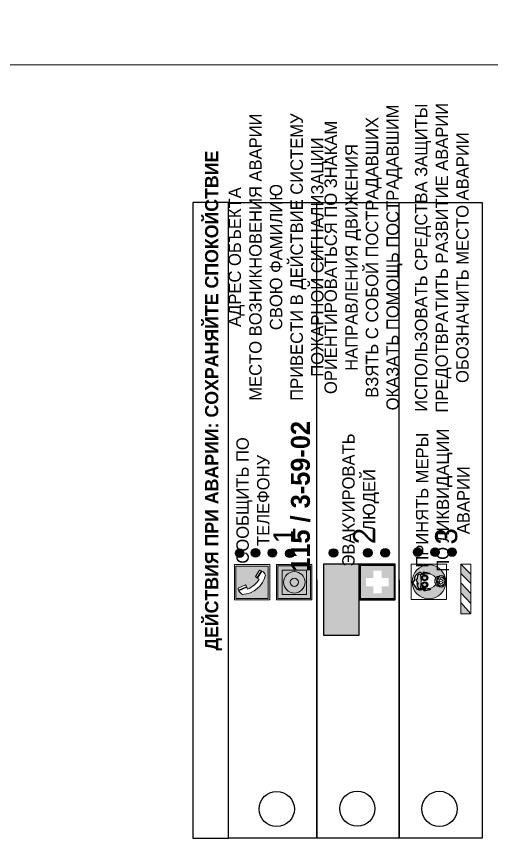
# Model space of a CAD drawing. Header units: millimetres. Extents: x 13114 to 67229, y 22859 to 38520.
# Drawn here: x 22357 to 22464.4, y 34982.5 to 35170.5 of the extents above; entities that cross this region are included whole.
import ezdxf

# ---------------------------------------------------------------- set-up
doc = ezdxf.new("R2010")
doc.units = ezdxf.units.MM
doc.styles.add('обычный', font='arial.ttf')

# ---------------------------------------------------------------- blocks, each defined once
blk = doc.blocks.new('A$C38D26F80')
h = blk.add_hatch(color=5)
h.dxf.hatch_style = 1
h.paths.add_polyline_path([(-8.77, -4.48, 1), (-0.19, -4.48, 1)])
h.paths.add_polyline_path([(-6.75, -3.58), (-6.75, -3.31), (-6.62, -3.22), (-6.5, -3.22), (-6.42, -3.3), (-6.39, -3.28), (-6.59, -2.23), (-6.59, -2.01), (-6.38, -1.58), (-4.76, -0.4), (-4.13, -0.79, -0.362848), (-2.1, -2.1, -0.201049), (-2.17, -2.48, 0.085434), (-2.26, -3.13), (-1.9, -3.16), (-2.25, -4.7), (-2.4, -4.59), (-2.43, -4.34), (-2.36, -4.34), (-2.14, -3.34), (-2.47, -3.42), (-2.58, -1.95), (-2.77, -1.58), (-3.58, -1.52), (-3.92, -1.26), (-5.05, -1.73), (-4.87, -1.39), (-5.41, -1.6), (-5.41, -1.46), (-6.13, -1.87), (-6.18, -3.5), (-6.56, -3.47), (-6.37, -4.59), (-6.16, -4.43), (-6.16, -4.66), (-6.36, -4.79), (-6.37, -4.8), (-6.51, -4.76)], flags=16)
h.paths.add_polyline_path([(-6.51, -4.76), (-6.36, -4.79), (-6.37, -4.8)], flags=0)
h.paths.add_polyline_path([(-5.92, -2.34, 0.089508), (-2.67, -2.35), (-2.48, -3.88, -0.268602), (-3.4, -6.18, 0.262449), (-5.2, -6.18, -0.268602), (-6.11, -3.88)], flags=16)
edge = h.paths.add_edge_path(flags=16)
edge.add_ellipse((-5.19, -3.41), major_axis=(0, 0.842), ratio=0.848992, start_angle=0, end_angle=360)
edge = h.paths.add_edge_path(flags=0)
edge.add_ellipse((-5.19, -3.39), major_axis=(0, 0.665), ratio=0.853798, start_angle=0, end_angle=360)
edge = h.paths.add_edge_path(flags=0)
edge.add_ellipse((-5.19, -3.4), major_axis=(0, 0.528), ratio=0.864094, start_angle=0, end_angle=360)
edge = h.paths.add_edge_path(flags=16)
edge.add_ellipse((-3.47, -3.4), major_axis=(0, 0.842), ratio=0.848992, start_angle=0, end_angle=360)
h.paths.add_polyline_path([(-3.13, -6.45), (-3.13, -6.84, 0.383174), (-5.57, -6.85), (-5.57, -6.49, -0.369952)], flags=16)
edge = h.paths.add_edge_path(flags=0)
edge.add_ellipse((-3.47, -3.39), major_axis=(0, 0.665), ratio=0.853798, start_angle=0, end_angle=360)
edge = h.paths.add_edge_path(flags=0)
edge.add_ellipse((-3.47, -3.4), major_axis=(0, 0.528), ratio=0.864094, start_angle=0, end_angle=360)
edge = h.paths.add_edge_path(flags=16)
edge.add_ellipse((-4.34, -7.57), major_axis=(-1.48, 0), ratio=0.744955, start_angle=0, end_angle=360)
h.paths.add_polyline_path([(-5.01, -6.85, -1), (-5.15, -6.85, -1)], flags=0)
h.paths.add_polyline_path([(-5.33, -7.14, -1), (-5.47, -7.14, -1)], flags=0)
h.paths.add_polyline_path([(-4.61, -6.71, -1), (-4.74, -6.71, -1)], flags=16)
h.paths.add_polyline_path([(-5.43, -7.51, -1), (-5.57, -7.51, -1)], flags=0)
h.paths.add_polyline_path([(-4.26, -6.67, -1), (-4.4, -6.67, -1)], flags=16)
h.paths.add_polyline_path([(-4.74, -7.14, -1), (-4.88, -7.14, -1)], flags=0)
h.paths.add_polyline_path([(-4.93, -7.43, -1), (-5.07, -7.43, -1)], flags=0)
h.paths.add_polyline_path([(-4.41, -7.07, -1), (-4.54, -7.07, -1)], flags=0)
h.paths.add_polyline_path([(-5.33, -7.87, -1), (-5.46, -7.87, -1)], flags=0)
h.paths.add_polyline_path([(-3.8, -6.71, -1), (-3.94, -6.71, -1)], flags=16)
h.paths.add_polyline_path([(-4.85, -7.78, -1), (-4.98, -7.78, -1)], flags=0)
h.paths.add_polyline_path([(-3.96, -7.14, -1), (-4.1, -7.14, -1)], flags=0)
h.paths.add_polyline_path([(-4.33, -7.53, -1), (-4.47, -7.53, -1)], flags=0)
h.paths.add_polyline_path([(-5.09, -8.12, -1), (-5.23, -8.12, -1)], flags=0)
h.paths.add_polyline_path([(-3.5, -6.94, -1), (-3.64, -6.94, -1)], flags=0)
h.paths.add_polyline_path([(-4.54, -7.97, -1), (-4.68, -7.97, -1)], flags=0)
h.paths.add_polyline_path([(-3.66, -7.39, -1), (-3.8, -7.39, -1)], flags=0)
h.paths.add_polyline_path([(-4.73, -8.35, -1), (-4.86, -8.35, -1)], flags=0)
h.paths.add_polyline_path([(-4.09, -7.96, -1), (-4.23, -7.96, -1)], flags=0)
h.paths.add_polyline_path([(-3.77, -7.74, -1), (-3.91, -7.74, -1)], flags=0)
h.paths.add_polyline_path([(-3.22, -7.27, -1), (-3.35, -7.27, -1)], flags=0)
h.paths.add_polyline_path([(-4.34, -8.4, -1), (-4.47, -8.4, -1)], flags=0)
h.paths.add_polyline_path([(-3.16, -7.61, -1), (-3.3, -7.61, -1)], flags=0)
h.paths.add_polyline_path([(-3.9, -8.35, -1), (-4.04, -8.35, -1)], flags=0)
h.paths.add_polyline_path([(-3.32, -7.91, -1), (-3.46, -7.91, -1)], flags=0)
h.paths.add_polyline_path([(-3.55, -8.23, -1), (-3.69, -8.23, -1)], flags=0)
at = {"color": 5, "lineweight": 5}
for p, q in [((-4.48, 0), (-8.96, 0)), ((-8.96, 0), (-8.96, -4.48)), ((-4.48, 0), (0, 0)), ((0, 0), (0, -4.48)), ((-6.59, -2.01), (-6.38, -1.58)), ((-6.59, -2.23), (-6.59, -2.01)), ((-6.38, -1.58), (-4.76, -0.4)), ((-6.13, -1.87), (-6.18, -3.5)), ((-5.41, -1.46), (-6.13, -1.87)), ((-4.87, -1.39), (-5.41, -1.6)), ((-5.41, -1.6), (-5.41, -1.46)), ((-3.92, -1.26), (-5.05, -1.73)), ((-5.05, -1.73), (-4.87, -1.39)), ((-4.76, -0.4), (-4.13, -0.79)), ((-3.58, -1.52), (-3.92, -1.26)), ((-2.77, -1.58), (-3.58, -1.52)), ((-2.58, -1.95), (-2.77, -1.58)), ((-2.47, -3.42), (-2.58, -1.95)), ((-6.75, -3.31), (-6.62, -3.22)), ((-6.75, -3.58), (-6.75, -3.31)), ((-6.51, -4.76), (-6.75, -3.58)), ((-6.62, -3.22), (-6.5, -3.22)), ((-6.39, -3.28), (-6.59, -2.23)), ((-6.18, -3.5), (-6.56, -3.47)), ((-6.56, -3.47), (-6.37, -4.59)), ((-6.5, -3.22), (-6.42, -3.3)), ((-6.42, -3.3), (-6.39, -3.28)), ((-5.92, -2.34), (-6.11, -3.88)), ((-2.67, -2.34), (-2.48, -3.88)), ((-2.14, -3.34), (-2.47, -3.42)), ((-2.36, -4.34), (-2.14, -3.34)), ((-1.9, -3.16), (-2.26, -3.13)), ((-2.25, -4.7), (-1.9, -3.16)), ((-8.96, -8.96), (-8.96, -4.48)), ((-6.37, -4.8), (-6.51, -4.76)), ((-6.37, -4.59), (-6.16, -4.43)), ((-6.16, -4.66), (-6.37, -4.8)), ((-6.16, -4.43), (-6.16, -4.66)), ((-2.43, -4.34), (-2.4, -4.59)), ((-2.43, -4.34), (-2.36, -4.34)), ((-2.4, -4.59), (-2.25, -4.7)), ((0, -8.96), (0, -4.48)), ((-5.57, -6.49), (-5.57, -6.85)), ((-3.13, -6.45), (-3.13, -6.84)), ((-4.48, -8.96), (-8.96, -8.96)), ((-4.48, -8.96), (0, -8.96))]:
    blk.add_line(p, q, dxfattribs=at)
at = {"color": 5}
for p, q in [((-6.59, -2.01), (-6.38, -1.58)), ((-6.59, -2.23), (-6.59, -2.01)), ((-6.38, -1.58), (-4.76, -0.4)), ((-6.13, -1.87), (-6.18, -3.5)), ((-5.41, -1.46), (-6.13, -1.87)), ((-4.87, -1.39), (-5.41, -1.6)), ((-5.41, -1.6), (-5.41, -1.46)), ((-3.92, -1.26), (-5.05, -1.73)), ((-5.05, -1.73), (-4.87, -1.39)), ((-4.76, -0.4), (-4.13, -0.79)), ((-3.58, -1.52), (-3.92, -1.26)), ((-2.77, -1.58), (-3.58, -1.52)), ((-2.58, -1.95), (-2.77, -1.58)), ((-2.47, -3.42), (-2.58, -1.95)), ((-6.75, -3.31), (-6.62, -3.22)), ((-6.75, -3.58), (-6.75, -3.31)), ((-6.51, -4.76), (-6.75, -3.58)), ((-6.62, -3.22), (-6.5, -3.22)), ((-6.39, -3.28), (-6.59, -2.23)), ((-6.18, -3.5), (-6.56, -3.47)), ((-6.56, -3.47), (-6.37, -4.59)), ((-6.5, -3.22), (-6.42, -3.3)), ((-6.42, -3.3), (-6.39, -3.28)), ((-2.14, -3.34), (-2.47, -3.42)), ((-2.36, -4.34), (-2.14, -3.34)), ((-2.26, -3.13), (-1.9, -3.16)), ((-1.9, -3.16), (-2.25, -4.7)), ((-6.37, -4.8), (-6.51, -4.76)), ((-6.36, -4.79), (-6.51, -4.76)), ((-6.37, -4.59), (-6.16, -4.43)), ((-6.16, -4.66), (-6.37, -4.8)), ((-6.16, -4.66), (-6.36, -4.79)), ((-6.16, -4.43), (-6.16, -4.66)), ((-2.4, -4.59), (-2.43, -4.34)), ((-2.43, -4.34), (-2.36, -4.34)), ((-2.25, -4.7), (-2.4, -4.59))]:
    blk.add_line(p, q, dxfattribs=at)
at = {"color": 5, "lineweight": 5}
for centre, radius in [((-4.48, -4.48), 4.29), ((-5.5, -7.51), 0.0678), ((-5.4, -7.14), 0.0678), ((-5.4, -7.87), 0.0678), ((-5.16, -8.12), 0.0678), ((-5.08, -6.85), 0.0678), ((-5, -7.43), 0.0678), ((-4.91, -7.78), 0.0678), ((-4.81, -7.14), 0.0678), ((-4.79, -8.35), 0.0678), ((-4.67, -6.71), 0.0678), ((-4.61, -7.97), 0.0678), ((-4.47, -7.07), 0.0678), ((-4.4, -7.53), 0.0678), ((-4.4, -8.4), 0.0678), ((-4.33, -6.67), 0.0678), ((-4.16, -7.96), 0.0678), ((-4.03, -7.14), 0.0678), ((-3.97, -8.35), 0.0678), ((-3.87, -6.71), 0.0678), ((-3.84, -7.74), 0.0678), ((-3.73, -7.39), 0.0678), ((-3.62, -8.23), 0.0678), ((-3.57, -6.94), 0.0678), ((-3.39, -7.91), 0.0678), ((-3.28, -7.27), 0.0678), ((-3.23, -7.61), 0.0678)]:
    blk.add_circle(centre, radius, dxfattribs=at)
at = {"color": 5}
for centre, radius, start, end in [((-3.89, -2.66), 1.88, 17.387, 97.1599), ((-2.6, -2.2), 0.511, 326.3906, 11.8614), ((-0.35, -3.07), 1.91, 162.2553, 181.7878)]:
    blk.add_arc(centre, radius, start, end, dxfattribs=at)
at = {"color": 5, "lineweight": 5}
for centre, radius, start, end in [((-2.6, -2.2), 0.513, 326.4781, 11.7739), ((-3.66, -4.24), 2.47, 171.573, 231.7124), ((-4.28, 6.66), 9.15, 259.6987, 280.1569), ((-4.93, -4.24), 2.47, 308.2876, 8.427), ((-0.47, -3.05), 1.79, 161.5846, 182.4584), ((-4.33, -7.88), 1.87, 50.358, 131.5662), ((-4.3, -7.78), 1.83, 60.5889, 119.4111), ((-4.34, -8.2), 1.82, 48.4943, 132.3565)]:
    blk.add_arc(centre, radius, start, end, dxfattribs=at)
for centre, major_axis, ratio in [((-5.19, -3.41), (0, 0.842), 0.848992), ((-5.19, -3.39), (0, 0.665), 0.853798), ((-5.19, -3.4), (0, 0.528), 0.864094), ((-3.47, -3.4), (0, 0.842), 0.848992), ((-3.47, -3.39), (0, 0.665), 0.853798), ((-3.47, -3.4), (0, 0.528), 0.864094), ((-4.34, -7.57), (-1.48, 0), 0.744955)]:
    blk.add_ellipse(centre, major_axis=major_axis, ratio=ratio, dxfattribs=at)
blk = doc.blocks.new('A$C47DD6509')
at = {"lineweight": 5}
for points in [[(-8.69, 0), (-11.19, 0), (-11.19, -2.22)], [(-4.22, 0), (-6.45, 0), (-8.91, -2.22), (-6.61, -2.22)], [(0, 0), (-2.09, 0), (-4.36, -2.22), (-2.29, -2.22)]]:
    blk.add_hatch(color=242, dxfattribs=at).paths.add_polyline_path(points)
at = {"color": 242, "lineweight": 5}
for p, q in [((-11.19, -2.22), (-8.69, 0)), ((-11.19, -2.22), (-11.19, 0)), ((-11.19, 0), (-8.69, 0)), ((-11.19, 0), (0, 0)), ((-8.91, -2.22), (-6.45, 0)), ((-6.61, -2.22), (-4.22, 0)), ((-4.36, -2.22), (-2.09, 0)), ((-2.29, -2.22), (0, 0)), ((0, 0), (0, -2.22)), ((0, -2.22), (-11.19, -2.22))]:
    blk.add_line(p, q, dxfattribs=at)
blk = doc.blocks.new('A$C32E8229D')
at = {"true_color": 0xffffff}
blk.add_hatch(color=7, dxfattribs=at).paths.add_polyline_path([(0, 0), (0, -8), (16, -8), (16, 0)])
h = blk.add_hatch(color=126)
h.paths.add_polyline_path([(0.2, -0.2), (15.8, -0.2), (15.8, -7.8), (0.2, -7.8)])
h.paths.add_polyline_path([(13.49, -2.05), (12.08, -2.05), (11.37, -2.63, 0.162397), (11.29, -2.84), (11.29, -3.63), (10.35, -3.63), (10.35, -4.05), (11.68, -4.05), (11.68, -3.48), (12.26, -4.28), (11.29, -5.1), (11.29, -6.78), (11.85, -6.78), (11.85, -5.44), (12.8, -4.64), (12.8, -5.94), (14.46, -5.94), (14.46, -5.39), (13.45, -5.39), (13.45, -3.97), (12.46, -2.59), (13.15, -2.59), (13.69, -3.34), (14.18, -3)], flags=16)
h.paths.add_polyline_path([(10.74, -1.82, 1), (11.8, -1.82, 1)], flags=16)
h.paths.add_polyline_path([(9.39, -3.59), (5.99, -3.59), (6.56, -3.03), (5.91, -3.03), (5.1, -3.83), (5.91, -4.64), (6.56, -4.64), (5.99, -4.09), (9.39, -4.09)], flags=16)
h.paths.add_polyline_path([(4.29, -1.08), (1.72, -1.08), (1.72, -6.6), (4.29, -6.6)], flags=16)
at = {"color": 126}
blk.add_lwpolyline([(16, -8), (0, -8), (0, 0), (16, 0)], close=True, dxfattribs=at)
blk = doc.blocks.new('A$C18900ED3')
h = blk.add_hatch(color=126)
h.paths.add_polyline_path([(-0.18, -0.18), (-7.02, -0.18), (-7.02, -7.02), (-0.18, -7.02)])
h.paths.add_polyline_path([(-5.89, -4.46), (-5.89, -2.77), (-4.46, -2.77), (-4.46, -1.31), (-2.77, -1.31), (-2.77, -2.77), (-1.33, -2.77), (-1.33, -4.46), (-2.77, -4.46), (-2.77, -5.89), (-4.46, -5.89), (-4.46, -4.46)], flags=16)
at = {"color": 126}
for p, q in [((-7.2, 0), (-7.2, -7.2)), ((0, 0), (-7.2, 0)), ((0, -7.2), (0, 0)), ((-7.02, -7.02), (-7.02, -0.18)), ((-7.02, -0.18), (-0.18, -0.18)), ((-0.18, -0.18), (-0.18, -7.02)), ((-7.2, -7.2), (0, -7.2)), ((-0.18, -7.02), (-7.02, -7.02))]:
    blk.add_line(p, q, dxfattribs=at)
blk = doc.blocks.new('A$C456E1F9C')
at = {"lineweight": 5}
h = blk.add_hatch(color=242, dxfattribs=at)
h.paths.add_polyline_path([(0.51, -1.47), (0.51, -13.26), (12.29, -13.26), (12.29, -1.47)])
h.paths.add_polyline_path([(5.42, -4.95, -0.254479), (4.78, -5.4), (3.52, -2.53, -0.209735), (4.23, -2.4)], flags=16)
h.paths.add_polyline_path([(8.53, -8.6), (10.87, -10.17), (10.54, -10.76), (8.03, -9.13, -0.192251)], flags=16)
h.paths.add_polyline_path([(4.61, -5.49, 0.005518), (3.87, -5.72, 0.128647), (7.49, -10.01, 0.00809), (7.83, -9.33), (10.47, -10.97, -0.16736), (8.99, -12.25, -0.327862), (1.95, -3.95, -0.166952), (3.36, -2.62)], flags=16)
at = {"color": 242, "lineweight": 5}
for p, q in [((0, -13.77), (0, -0.97)), ((12.8, -0.97), (0, -0.97)), ((4.61, -5.49), (3.36, -2.62)), ((3.52, -2.53), (4.78, -5.4)), ((4.23, -2.4), (5.42, -4.95)), ((12.8, -13.77), (12.8, -0.97)), ((10.81, -10.12), (8.53, -8.6)), ((7.83, -9.33), (10.47, -10.97)), ((8.03, -9.13), (10.54, -10.76)), ((10.54, -10.76), (10.8, -10.3)), ((10.8, -10.3), (10.81, -10.12)), ((0, -13.77), (12.8, -13.77))]:
    blk.add_line(p, q, dxfattribs=at)
blk.add_lwpolyline([(0.51, -1.47), (12.29, -1.47), (12.29, -13.26), (0.51, -13.26)], close=True, dxfattribs=at)
for centre, radius, start, end in [((4.59, -5.34), 2.99, 114.2845, 152.1974), ((4.02, -3.27), 0.891, 76.3284, 123.7092), ((11.12, -3.31), 9.19, 183.9915, 256.6009), ((14.98, -39.1), 35.17, 107.1487, 108.4135), ((13.86, -0.94), 11.08, 205.5536, 234.8762), ((4.68, -4.59), 0.824, 276.9621, 334.0723), ((8.94, -9.5), 0.989, 114.4092, 157.9388), ((-13.31, 0.8), 23.44, 332.5487, 334.4027), ((7.87, -9.46), 3, 291.9291, 329.9329)]:
    blk.add_arc(centre, radius, start, end, dxfattribs=at)
blk = doc.blocks.new('A$C54414219')
at = {"true_color": 0xffffff}
h = blk.add_hatch(color=7, dxfattribs=at)
h.paths.add_polyline_path([(2.39, -9.45), (2.39, -18.3), (11.23, -18.3), (11.23, -9.45)], flags=0)
h.paths.add_polyline_path([(10.71, -13.87, -1), (2.92, -13.87, -1)], flags=0)
h.paths.add_polyline_path([(8.3, -13.87, -1), (5.33, -13.87, -1)], flags=0)
h.paths.add_polyline_path([(0.41, -7.47), (0.41, -20.27), (13.21, -20.27), (13.21, -7.47)])
h.paths.add_polyline_path([(0.92, -19.77), (12.71, -19.77), (12.71, -7.98), (0.92, -7.98)], flags=16)
h.paths.add_polyline_path([(11.23, -9.45), (11.23, -18.3), (2.39, -18.3), (2.39, -9.45)], flags=0)
at = {"lineweight": 5}
h = blk.add_hatch(color=242, dxfattribs=at)
h.paths.add_polyline_path([(12.71, -7.98), (0.92, -7.98), (0.92, -19.77), (12.71, -19.77)])
h.paths.add_polyline_path([(11.23, -18.3), (2.39, -18.3), (2.39, -9.45), (11.23, -9.45)], flags=16)
h.paths.add_polyline_path([(10.71, -13.87, -1), (2.92, -13.87, -1)], flags=0)
h.paths.add_polyline_path([(8.3, -13.87, -1), (5.33, -13.87, -1)], flags=0)
at = {"true_color": 0xffffff}
h = blk.add_hatch(color=7, dxfattribs=at)
h.paths.add_polyline_path([(2.39, -9.45), (2.39, -18.3), (11.23, -18.3), (11.23, -9.45)])
h.paths.add_polyline_path([(10.71, -13.87, -1), (2.92, -13.87, -1)], flags=16)
h.paths.add_polyline_path([(8.3, -13.87, -1), (5.33, -13.87, -1)], flags=0)
at = {"lineweight": 5}
h = blk.add_hatch(color=242, dxfattribs=at)
h.paths.add_polyline_path([(2.92, -13.87, 1), (10.71, -13.87, 1)])
h.paths.add_polyline_path([(8.3, -13.87, -1), (5.33, -13.87, -1)], flags=16)
at = {"color": 242, "lineweight": 5}
for p, q in [((0.41, -20.27), (0.41, -7.47)), ((0.41, -7.47), (13.21, -7.47)), ((0.41, -7.47), (13.21, -7.47)), ((13.21, -20.27), (13.21, -7.47)), ((0.41, -20.27), (13.21, -20.27))]:
    blk.add_line(p, q, dxfattribs=at)
for points in [[(0.92, -7.98), (12.71, -7.98), (12.71, -19.77), (0.92, -19.77)], [(2.39, -9.45), (11.23, -9.45), (11.23, -18.3), (2.39, -18.3)]]:
    blk.add_lwpolyline(points, close=True, dxfattribs=at)
for radius in [3.89, 1.49]:
    blk.add_circle((6.81, -13.87), radius, dxfattribs=at)

msp = doc.modelspace()

# ---------------------------------------------------------------- hatches: boundary and pattern name
at = {"lineweight": 0}
h = msp.add_hatch(color=256, dxfattribs=at)
h.dxf.hatch_style = 1
h.paths.add_polyline_path([(22407.46, 35048.26, 1), (22407.46, 35050.2, 1)])
h = msp.add_hatch(color=256, dxfattribs=at)
h.dxf.hatch_style = 1
h.paths.add_polyline_path([(22411.05, 35048.37, 1), (22411.05, 35050.3, 1)])
h = msp.add_hatch(color=256, dxfattribs=at)
h.dxf.hatch_style = 1
h.paths.add_polyline_path([(22414.86, 35048.33, 1), (22414.86, 35050.26, 1)])
h = msp.add_hatch(color=256, dxfattribs=at)
h.dxf.hatch_style = 1
h.paths.add_polyline_path([(22418.79, 35048.25, 1), (22418.79, 35050.18, 1)])
h = msp.add_hatch(color=256, dxfattribs=at)
h.dxf.hatch_style = 1
h.paths.add_polyline_path([(22428.67, 35048.33, 1), (22428.67, 35050.26, 1)])
h = msp.add_hatch(color=256, dxfattribs=at)
h.dxf.hatch_style = 1
h.paths.add_polyline_path([(22436.45, 35048.37, 1), (22436.45, 35050.3, 1)])
h = msp.add_hatch(color=256, dxfattribs=at)
h.dxf.hatch_style = 1
h.paths.add_polyline_path([(22440.35, 35048.37, 1), (22440.35, 35050.3, 1)])
h = msp.add_hatch(color=256, dxfattribs=at)
h.dxf.hatch_style = 1
h.paths.add_polyline_path([(22447.71, 35048.52, 1), (22447.71, 35050.46, 1)])
h = msp.add_hatch(color=256, dxfattribs=at)
h.dxf.hatch_style = 1
h.paths.add_polyline_path([(22451.65, 35048.52, 1), (22451.65, 35050.45, 1)])
h = msp.add_hatch(color=256, dxfattribs=at)
h.dxf.hatch_style = 1
h.paths.add_polyline_path([(22455.49, 35048.52, 1), (22455.49, 35050.45, 1)])

# ---------------------------------------------------------------- linework, layer by layer
at = {"color": 5, "lineweight": 0}
for points in [[(21963.37, 35159.67), (22563.37, 35159.67), (22563.37, 35554.67), (21963.37, 35554.67)], [(21963.37, 34764.67), (22563.37, 34764.67), (22563.37, 35159.67), (21963.37, 35159.67)]]:
    msp.add_lwpolyline(points, close=True, dxfattribs=at)
for points in [[(22404.93, 34984.79), (22404.93, 35128.55), (22396.88, 35128.55), (22396.88, 34984.79)], [(22404.93, 34984.79), (22404.93, 35128.55), (22462.33, 35128.55), (22462.33, 34984.79)]]:
    msp.add_lwpolyline(points, close=True)
for points in [[(22424.92, 35043.2), (22424.92, 34984.79), (22424.92, 35128.55)], [(22443.5, 35043.2), (22443.5, 34984.79), (22443.5, 35128.55)]]:
    msp.add_lwpolyline(points)
for centre, radius in [((22407.46, 35049.23), 0.966), ((22411.05, 35049.33), 0.966), ((22414.86, 35049.3), 0.966), ((22418.79, 35049.21), 0.966), ((22428.67, 35049.3), 0.966), ((22436.45, 35049.34), 0.966), ((22440.35, 35049.33), 0.966), ((22447.71, 35049.49), 0.966), ((22451.65, 35049.48), 0.966), ((22455.49, 35049.49), 0.966), ((22415.85, 34991.41), 3.98), ((22434.08, 34991.5), 3.98), ((22452.65, 34991.44), 3.98)]:
    msp.add_circle(centre, radius)

# ---------------------------------------------------------------- block references
at = {"rotation": 90}
for name, p, xscale, yscale, zscale in [('A$C456E1F9C', (22405.65, 35038.67), 0.625, 0.625, 0.625), ('A$C54414219', (22411.14, 35038.42), 0.625, 0.625, 0.625), ('A$C18900ED3', (22434.6, 35046.74), 1.111111111007631, 1.111111111007631, 1.111111111007631), ('A$C38D26F80', (22446.27, 35046.76), 0.8928571427240968, 0.8928571427240968, 0.8928571427240968)]:
    msp.add_blockref(name, p, dxfattribs=dict(at, xscale=xscale, yscale=yscale, zscale=zscale))
at = {"xscale": -1, "rotation": 90}
msp.add_blockref('A$C32E8229D', (22426.45, 35046.74), dxfattribs=at)
at = {"color": 242, "true_color": 0xc1121c, "rotation": 90}
msp.add_blockref('A$C47DD6509', (22457.49, 35046.76), dxfattribs=at)

# ---------------------------------------------------------------- texts
at = {"lineweight": 0, "attachment_point": 5, "rotation": 90, "style": 'обычный'}
for s, insert, char_height, width in [('\\pi-8.4,l8.4,t8.4;{\\fProxima Nova Rg|b0|i0|c204|p2;ОРИЕНТИРОВАТЬСЯ ПО ЗНАКАМ \\PНАПРАВЛЕНИЯ ДВИЖЕНИЯ\\PВЗЯТЬ С СОБОЙ ПОСТРАДАВШИХ\\PОКАЗАТЬ ПОМОЩЬ ПОСТРАДАВШИМ}', (22435.46, 35116.11), 2.8, 126.6484), ('\\pi-8.4,l8.4,t8.4;{\\fProxima Nova Rg|b0|i0|c204|p2;ИСПОЛЬЗОВАТЬ СРЕДСТВА ЗАЩИТЫ \\PПРЕДОТВРАТИТЬ РАЗВИТИЕ АВАРИИ\\PОБОЗНАЧИТЬ МЕСТО АВАРИИ}', (22453.18, 35116.05), 2.8, 126.6484), ('\\pi-8.4,l8.4,t8.4;{\\fProxima Nova Rg|b0|i0|c204|p2;АДРЕС ОБЪЕКТА\\PМЕСТО ВОЗНИКНОВЕНИЯ АВАРИИ\\PСВОЮ ФАМИЛИЮ\\PПРИВЕСТИ В ДЕЙСТВИЕ СИСТЕМУ \\PПОЖАРНОЙ СИГНАЛИЗАЦИИ}', (22416.09, 35116.18), 2.8, 126.6484), ('{\\fProxima Nova Rg|b1|i0|c204|p2;ДЕЙСТВИЯ ПРИ АВАРИИ: СОХРАНЯЙТЕ СПОКОЙСТВИЕ\\H1.6644x; }', (22401.56, 35083.73), 3, 175.1736), ('{\\fProxima Nova Rg|b1|i0|c0|p2;\\H1.0714x;115 / 3-59-02\\H1.2822x; }', (22421.26, 35062.09), 4, 126.6484), ('{\\fProxima Nova Rg|b0|i0|c204|p2;ПРИНЯТЬ МЕРЫ \\PПО ЛИКВИДАЦИИ \\PАВАРИИ}', (22453.38, 35061.23), 2.8, 126.6484), ('{\\fProxima Nova Rg|b0|i0|c204|p2;СООБЩИТЬ ПО \\PТЕЛЕФОНУ}', (22410.47, 35061.17), 2.8, 126.6484), ('{\\fProxima Nova Rg|b0|i0|c204|p2;ЭВАКУИРОВАТЬ \\PЛЮДЕЙ}', (22434.8, 35061.27), 2.8, 126.6484), ('{\\fProxima Nova Rg|b0|i0|c204|p2;1\\H1.1667x; }', (22417.54, 35053.27), 5, 126.6484), ('{\\fProxima Nova Rg|b0|i0|c204|p2;2\\H1.1967x; }', (22435.62, 35053.12), 5, 126.6484), ('{\\fProxima Nova Rg|b0|i0|c204|p2;3\\H1.1967x; }', (22454.2, 35053.06), 5, 126.6484)]:
    msp.add_mtext(s, dxfattribs=dict(at, insert=insert, char_height=char_height, width=width))

doc.saveas('drawing.dxf')
